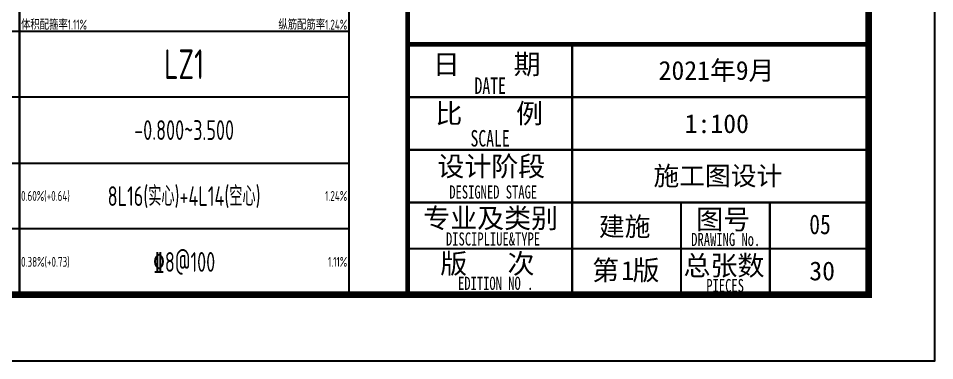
# Model space of a CAD drawing. Extents: x -1712635 to -854203, y -534641 to -21985.
# Drawn here: x -1305677 to -1291769, y -189434 to -184238 of the extents above; entities that cross this region are included whole.
import ezdxf
from ezdxf.enums import TextEntityAlignment as Align

# ---------------------------------------------------------------- set-up
doc = ezdxf.new("R2010")
doc.units = 0
doc.header["$LTSCALE"] = 1000
doc.layers.get('0').update_dxf_attribs({"linetype": 'CONTINUOUS'})
for name, color, linetype in [('-TK', 7, 'CONTINUOUS'), ('TAB', 7, 'CONTINUOUS'), ('TAB_TEXT', 7, 'CONTINUOUS'), ('图签文字', 4, 'CONTINUOUS')]:
    doc.layers.add(name, color=color, linetype=linetype)
doc.layers.add('图框', color=9, linetype='CONTINUOUS', lineweight=18)
doc.layers.add('图签', color=147, linetype='CONTINUOUS', lineweight=18)
doc.layers.add('配箍校核', color=34, linetype='CONTINUOUS', plot=False)
doc.styles.add('BW_Rein', font='Tssdeng.shx', dxfattribs={"width": 0.7, "bigfont": 'hztxt.shx'})
doc.styles.add('TSSD_REIN', font='tssdeng.shx', dxfattribs={"width": 0.7, "height": 300, "bigfont": 'tssdchn.shx'})
doc.styles.add('宋体', font='', dxfattribs={"height": 50})
doc.styles.add('建筑图签-1', font='simhei.ttf', dxfattribs={"width": 0.7})
doc.styles.get('宋体').set_extended_font_data('SimSun')

# ---------------------------------------------------------------- blocks, each defined once
blk = doc.blocks.new('A1')
blk.add_lwpolyline([(0, 59400), (0, 0), (84100, 0), (84100, 59400)], close=True)
at = {"const_width": 100}
blk.add_lwpolyline([(2500, 58400), (2500, 1000), (83100, 1000), (83100, 58400)], close=True, dxfattribs=at)
at = {"layer": '图框'}
for points, const_width in [([(76100, 1000), (76100, 58400)], 70), ([(76100, 4800), (83100, 4800)], 70), ([(78600, 2400), (78600, 4800)], 35), ([(76100, 4000), (83100, 4000)], 35), ([(76100, 3200), (83100, 3200)], 35), ([(76100, 2400), (83100, 2400)], 35), ([(76100, 2400), (82600, 2400)], 35), ([(78600, 1000), (78600, 2400)], 35), ([(80250, 1000), (80250, 2400)], 35), ([(80250, 1000), (80250, 2400)], 35), ([(80250, 1000), (80250, 2400)], 35), ([(81600, 1000), (81600, 2400)], 35), ([(76100, 1700), (80250, 1700)], 35), ([(80250, 1700), (83100, 1700)], 35)]:
    blk.add_lwpolyline(points, dxfattribs=dict(at, const_width=const_width))
at = {"layer": '图框', "style": '建筑图签-1', "width": 0.7}
for s, height, p in [('DATE', 250, (77116, 4049)), ('SCALE', 250, (77055, 3250)), ('DESIGNED STAGE', 200, (76733, 2460)), ('DISCIPLIUE&TYPE', 200, (76683, 1747)), ('DRAWING No.', 200, (80405, 1740)), ('EDITION NO .', 200, (76866, 1074)), ('PIECES', 200, (80634, 1040))]:
    blk.add_text(s, height=height, dxfattribs=at).set_placement(p)
at = {"layer": '图签', "color": 2, "style": '宋体'}
for s, height, p in [('2021年9月', 286.7, (79910, 4262)), ('1:100', 286.7, (80306, 3454)), ('施工图设计', 286.7, (79832, 2662)), ('建施', 286.7, (79004, 1893)), ('1', 287, (79343, 1225)), ('30', 286.7, (82197, 1219))]:
    blk.add_text(s, height=height, dxfattribs=at).set_placement(p)
at = {"layer": '图签文字', "color": 7, "style": '建筑图签-1'}
for s, p in [('日    期', (76484, 4349)), ('比    例', (76522, 3602)), ('设计阶段', (76552, 2800)), ('专业及类别', (76338, 2013)), ('图号', (80481, 1994)), ('版   次 ', (76596, 1323)), ('第 版', (78901, 1223)), ('总张数', (80288, 1294))]:
    blk.add_text(s, height=300, dxfattribs=at).set_placement(p)

msp = doc.modelspace()

# ---------------------------------------------------------------- linework, layer by layer
at = {"layer": 'TAB'}
for points in [[(-1309268.72, -177904.55), (-1305660.6, -177904.55), (-1305660.6, -188434.1), (-1309268.72, -188434.1), (-1309268.72, -177904.55), (-1309268.72, -184434.1), (-1305660.6, -184434.1), (-1305660.6, -185434.1), (-1309268.72, -185434.1), (-1309268.72, -186434.1), (-1305660.6, -186434.1), (-1305660.6, -187434.1), (-1309268.72, -187434.1)], [(-1305660.6, -177904.55), (-1300660.6, -177904.55), (-1300660.6, -188434.1), (-1305660.6, -188434.1), (-1305660.6, -177904.55), (-1305660.6, -184434.1), (-1300660.6, -184434.1), (-1300660.6, -185434.1), (-1305660.6, -185434.1), (-1305660.6, -186434.1), (-1300660.6, -186434.1), (-1300660.6, -187434.1), (-1305660.6, -187434.1)]]:
    msp.add_lwpolyline(points, dxfattribs=at)

# ---------------------------------------------------------------- block references
at = {"layer": '-TK'}
msp.add_blockref('A1', (-1375868.9, -189434.1), dxfattribs=at)

# ---------------------------------------------------------------- texts
at = {"layer": 'TAB_TEXT', "style": 'TSSD_REIN', "width": 0.7}
for s, height, p in [('LZ1', 450, (-1303160.6, -184934.1)), ('-0.800~3.500', 300, (-1303160.6, -185934.1)), ('%%1328@100', 300, (-1303160.6, -187934.1))]:
    msp.add_text(s, height=height, dxfattribs=at).set_placement(p, align=Align.MIDDLE)
at = {"layer": 'TAB_TEXT', "color": 1, "style": 'TSSD_REIN', "width": 0.7}
msp.add_text('8L16(实心)+4L14(空心)', height=300, dxfattribs=at).set_placement((-1303160.6, -186934.1), align=Align.MIDDLE)
at = {"layer": '图签文字', "color": 1, "style": '建筑图签-1', "width": 0.8}
msp.add_text('05', height=300, dxfattribs=at).set_placement((-1293672.34, -187514.72))
at = {"layer": '配箍校核', "style": 'BW_Rein', "width": 0.7}
msp.add_text('体积配箍率1.11%', height=150, dxfattribs=at).set_placement((-1305635.6, -184409.1))
msp.add_text('纵筋配筋率1.24%', height=150, dxfattribs=at).set_placement((-1300685.6, -184409.1), align=Align.RIGHT)
for s, p in [('0.60%(+0.64)', (-1305635.6, -186934.1)), ('0.38%(+0.73)', (-1305635.6, -187934.1))]:
    msp.add_text(s, height=150, dxfattribs=at).set_placement(p, align=Align.MIDDLE_LEFT)
for s, p in [('1.24%', (-1300685.6, -186934.1)), ('1.11%', (-1300685.6, -187934.1))]:
    msp.add_text(s, height=150, dxfattribs=at).set_placement(p, align=Align.MIDDLE_RIGHT)

doc.saveas('drawing.dxf')
